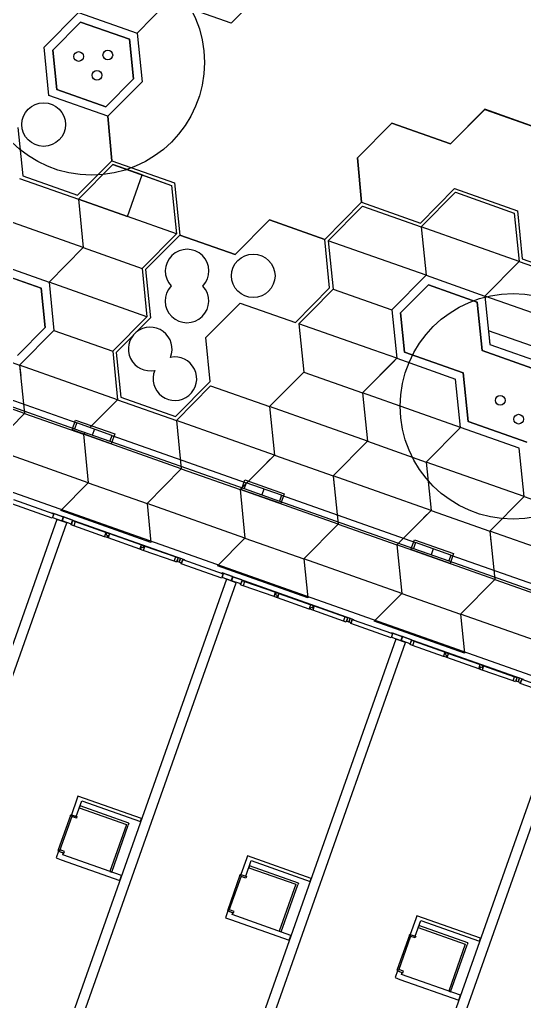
# Model space of a CAD drawing. Header units: metres. Extents: x 2681598 to 2681800, y 1249481 to 1249590.
# Drawn here: x 2681689.14 to 2681701.28, y 1249515.99 to 1249539.64 of the extents above; entities that cross this region are included whole.
import ezdxf

# ---------------------------------------------------------------- set-up
doc = ezdxf.new("R2010")
doc.units = ezdxf.units.M
doc.layers.add('linien', color=7, linetype='Continuous', true_color=0x000000)

msp = doc.modelspace()

# ---------------------------------------------------------------- linework, layer by layer
at = {"layer": 'linien'}
for p, q in [((2681649.484, 1249542.214), (2681710.655, 1249520.585)), ((2681695.114, 1249540.446), (2681694.227, 1249539.55)), ((2681691.969, 1249539.309), (2681692.718, 1249540.084)), ((2681692.718, 1249540.084), (2681691.969, 1249539.309)), ((2681694.227, 1249539.55), (2681692.718, 1249540.084)), ((2681689.728, 1249538.977), (2681690.553, 1249539.81)), ((2681690.553, 1249539.81), (2681691.969, 1249539.309)), ((2681690.608, 1249539.579), (2681689.938, 1249538.902)), ((2681689.938, 1249538.902), (2681690.608, 1249539.579)), ((2681691.785, 1249539.163), (2681690.608, 1249539.579)), ((2681690.608, 1249539.579), (2681691.785, 1249539.163)), ((2681691.969, 1249539.309), (2681692.088, 1249538.142)), ((2681691.881, 1249538.215), (2681691.785, 1249539.163)), ((2681691.785, 1249539.163), (2681691.881, 1249538.215)), ((2681689.846, 1249537.808), (2681689.728, 1249538.977)), ((2681689.938, 1249538.902), (2681690.034, 1249537.954)), ((2681690.034, 1249537.954), (2681689.938, 1249538.902)), ((2681691.211, 1249537.538), (2681691.881, 1249538.215)), ((2681691.881, 1249538.215), (2681691.211, 1249537.538)), ((2681692.088, 1249538.142), (2681691.262, 1249537.308)), ((2681690.034, 1249537.954), (2681691.211, 1249537.538)), ((2681691.211, 1249537.538), (2681690.034, 1249537.954)), ((2681691.262, 1249537.308), (2681689.846, 1249537.808)), ((2681700.333, 1249537.479), (2681699.507, 1249536.645)), ((2681699.51, 1249536.643), (2681700.334, 1249537.476)), ((2681701.743, 1249536.978), (2681700.333, 1249537.479)), ((2681700.334, 1249537.476), (2681701.743, 1249536.978)), ((2681691.357, 1249536.237), (2681691.262, 1249537.308)), ((2681691.262, 1249537.308), (2681691.357, 1249536.237)), ((2681689.096, 1249537.037), (2681689.214, 1249535.871)), ((2681698.096, 1249537.143), (2681697.271, 1249536.31)), ((2681697.271, 1249536.31), (2681698.096, 1249537.143)), ((2681699.507, 1249536.645), (2681698.096, 1249537.143)), ((2681698.096, 1249537.143), (2681699.51, 1249536.643)), ((2681690.533, 1249535.405), (2681691.357, 1249536.237)), ((2681691.357, 1249536.237), (2681692.867, 1249535.704)), ((2681697.271, 1249536.31), (2681697.368, 1249535.237)), ((2681697.368, 1249535.237), (2681697.271, 1249536.31)), ((2681691.379, 1249536.145), (2681690.554, 1249535.312)), ((2681691.379, 1249536.145), (2681692.793, 1249535.645)), ((2681692.086, 1249535.895), (2681691.379, 1249536.145)), ((2681689.14, 1249535.812), (2681690.554, 1249535.312)), ((2681689.214, 1249535.871), (2681690.533, 1249535.405)), ((2681691.732, 1249534.896), (2681692.086, 1249535.895)), ((2681692.086, 1249535.895), (2681692.793, 1249535.645)), ((2681692.793, 1249535.645), (2681692.911, 1249534.479)), ((2681692.867, 1249535.704), (2681692.994, 1249534.449)), ((2681698.782, 1249534.737), (2681699.604, 1249535.57)), ((2681699.604, 1249535.57), (2681701.116, 1249535.035)), ((2681690.554, 1249535.312), (2681690.672, 1249534.146)), ((2681692.911, 1249534.479), (2681690.554, 1249535.312)), ((2681690.554, 1249535.312), (2681691.732, 1249534.896)), ((2681698.803, 1249534.644), (2681699.628, 1249535.477)), ((2681699.628, 1249535.477), (2681701.042, 1249534.977)), ((2681696.481, 1249534.341), (2681697.368, 1249535.237)), ((2681696.564, 1249534.312), (2681697.389, 1249535.144)), ((2681697.368, 1249535.237), (2681698.782, 1249534.737)), ((2681697.389, 1249535.144), (2681698.803, 1249534.644)), ((2681701.116, 1249535.035), (2681701.235, 1249533.872)), ((2681690.672, 1249534.146), (2681688.315, 1249534.98)), ((2681692.911, 1249534.479), (2681691.732, 1249534.896)), ((2681695.15, 1249534.812), (2681694.325, 1249533.979)), ((2681694.325, 1249533.979), (2681695.15, 1249534.812)), ((2681696.481, 1249534.341), (2681695.15, 1249534.812)), ((2681695.15, 1249534.812), (2681696.481, 1249534.341)), ((2681701.042, 1249534.977), (2681701.16, 1249533.811)), ((2681698.803, 1249534.644), (2681698.921, 1249533.478)), ((2681701.16, 1249533.811), (2681698.803, 1249534.644)), ((2681692.086, 1249533.646), (2681692.911, 1249534.479)), ((2681692.994, 1249534.449), (2681692.17, 1249533.617)), ((2681694.325, 1249533.979), (2681692.994, 1249534.449)), ((2681692.994, 1249534.449), (2681694.325, 1249533.979)), ((2681696.599, 1249533.175), (2681696.481, 1249534.341)), ((2681698.921, 1249533.478), (2681696.564, 1249534.312)), ((2681696.564, 1249534.312), (2681696.682, 1249533.146)), ((2681689.847, 1249533.314), (2681690.672, 1249534.146)), ((2681690.672, 1249534.146), (2681692.086, 1249533.646)), ((2681701.235, 1249533.872), (2681702.553, 1249533.403)), ((2681689.661, 1249533.167), (2681688.247, 1249533.667)), ((2681688.247, 1249533.667), (2681689.661, 1249533.167)), ((2681688.433, 1249533.814), (2681689.847, 1249533.314)), ((2681692.086, 1249533.646), (2681692.204, 1249532.48)), ((2681692.17, 1249533.617), (2681692.288, 1249532.451)), ((2681700.335, 1249532.978), (2681701.16, 1249533.811)), ((2681701.16, 1249533.811), (2681702.574, 1249533.311)), ((2681698.096, 1249532.646), (2681698.921, 1249533.478)), ((2681698.921, 1249533.478), (2681700.335, 1249532.978)), ((2681689.757, 1249532.221), (2681689.661, 1249533.167)), ((2681689.661, 1249533.167), (2681689.757, 1249532.221)), ((2681692.204, 1249532.48), (2681689.847, 1249533.314)), ((2681689.847, 1249533.314), (2681689.965, 1249532.148)), ((2681695.774, 1249532.341), (2681696.599, 1249533.175)), ((2681696.151, 1249532.609), (2681696.682, 1249533.146)), ((2681696.682, 1249533.146), (2681698.096, 1249532.646)), ((2681698.974, 1249533.247), (2681698.305, 1249532.572)), ((2681698.305, 1249532.572), (2681698.974, 1249533.247)), ((2681700.149, 1249532.832), (2681698.974, 1249533.247)), ((2681698.974, 1249533.247), (2681700.149, 1249532.832)), ((2681702.692, 1249532.145), (2681700.335, 1249532.978)), ((2681700.335, 1249532.978), (2681700.453, 1249531.812)), ((2681693.618, 1249531.98), (2681694.449, 1249532.81)), ((2681694.449, 1249532.81), (2681695.774, 1249532.341)), ((2681700.267, 1249531.666), (2681700.149, 1249532.832)), ((2681700.149, 1249532.832), (2681700.267, 1249531.666)), ((2681691.379, 1249531.648), (2681692.204, 1249532.48)), ((2681692.288, 1249532.451), (2681691.463, 1249531.618)), ((2681695.857, 1249532.313), (2681696.151, 1249532.609)), ((2681698.096, 1249532.646), (2681698.214, 1249531.479)), ((2681698.305, 1249532.572), (2681698.401, 1249531.626)), ((2681698.401, 1249531.626), (2681698.305, 1249532.572)), ((2681689.088, 1249531.546), (2681689.757, 1249532.221)), ((2681689.757, 1249532.221), (2681689.088, 1249531.546)), ((2681697.665, 1249531.674), (2681695.857, 1249532.313)), ((2681695.857, 1249532.313), (2681695.975, 1249531.147)), ((2681689.14, 1249531.315), (2681689.965, 1249532.148)), ((2681689.965, 1249532.148), (2681691.379, 1249531.648)), ((2681693.726, 1249530.917), (2681693.618, 1249531.98)), ((2681700.42, 1249532.142), (2681700.453, 1249531.812)), ((2681702.101, 1249531.548), (2681700.42, 1249532.142)), ((2681687.726, 1249531.815), (2681689.14, 1249531.315)), ((2681700.453, 1249531.812), (2681701.868, 1249531.312)), ((2681691.379, 1249531.648), (2681691.497, 1249530.481)), ((2681691.463, 1249531.618), (2681691.572, 1249530.54)), ((2681697.39, 1249530.647), (2681698.214, 1249531.479)), ((2681698.214, 1249531.479), (2681697.665, 1249531.674)), ((2681698.125, 1249531.389), (2681698.214, 1249531.479)), ((2681698.214, 1249531.479), (2681699.629, 1249530.979)), ((2681698.401, 1249531.626), (2681699.815, 1249531.126)), ((2681699.815, 1249531.126), (2681698.401, 1249531.626)), ((2681701.92, 1249531.081), (2681700.267, 1249531.666)), ((2681700.267, 1249531.666), (2681701.92, 1249531.081)), ((2681689.14, 1249531.315), (2681689.166, 1249531.062)), ((2681691.497, 1249530.481), (2681689.14, 1249531.315)), ((2681689.14, 1249531.315), (2681689.259, 1249530.149)), ((2681697.39, 1249530.647), (2681698.125, 1249531.389)), ((2681687.284, 1249531.064), (2681690.513, 1249529.922)), ((2681695.151, 1249530.314), (2681695.975, 1249531.147)), ((2681695.975, 1249531.147), (2681697.39, 1249530.647)), ((2681699.815, 1249531.126), (2681699.933, 1249529.96)), ((2681699.933, 1249529.96), (2681699.815, 1249531.126)), ((2681689.259, 1249530.149), (2681686.902, 1249530.982)), ((2681687.234, 1249530.922), (2681690.463, 1249529.78)), ((2681692.891, 1249530.074), (2681693.726, 1249530.917)), ((2681692.912, 1249529.981), (2681693.736, 1249530.814)), ((2681693.736, 1249530.814), (2681695.151, 1249530.314)), ((2681699.747, 1249529.813), (2681699.629, 1249530.979)), ((2681691.572, 1249530.54), (2681692.891, 1249530.074)), ((2681697.39, 1249530.647), (2681697.508, 1249529.481)), ((2681699.747, 1249529.813), (2681697.39, 1249530.647)), ((2681690.832, 1249529.809), (2681691.497, 1249530.481)), ((2681691.319, 1249530.301), (2681691.497, 1249530.481)), ((2681691.497, 1249530.481), (2681692.912, 1249529.981)), ((2681697.508, 1249529.481), (2681695.151, 1249530.314)), ((2681695.151, 1249530.314), (2681695.269, 1249529.148)), ((2681688.434, 1249529.316), (2681689.259, 1249530.149)), ((2681689.259, 1249530.149), (2681690.673, 1249529.649)), ((2681690.401, 1249529.755), (2681690.484, 1249529.99)), ((2681690.513, 1249529.922), (2681690.463, 1249529.78)), ((2681690.513, 1249529.922), (2681690.463, 1249529.78)), ((2681690.484, 1249529.99), (2681691.427, 1249529.657)), ((2681691.362, 1249529.622), (2681690.513, 1249529.922)), ((2681692.912, 1249529.981), (2681692.937, 1249529.729)), ((2681695.269, 1249529.148), (2681692.912, 1249529.981)), ((2681692.912, 1249529.981), (2681693.03, 1249528.815)), ((2681699.933, 1249529.96), (2681701.347, 1249529.46)), ((2681701.347, 1249529.46), (2681699.933, 1249529.96)), ((2681691.344, 1249529.421), (2681690.401, 1249529.755)), ((2681690.463, 1249529.78), (2681691.312, 1249529.48)), ((2681690.673, 1249529.649), (2681690.715, 1249529.691)), ((2681690.673, 1249529.649), (2681690.791, 1249528.483)), ((2681693.03, 1249528.815), (2681690.673, 1249529.649)), ((2681690.937, 1249529.772), (2681690.887, 1249529.63)), ((2681691.362, 1249529.622), (2681691.312, 1249529.48)), ((2681691.362, 1249529.622), (2681691.312, 1249529.48)), ((2681691.427, 1249529.657), (2681691.344, 1249529.421)), ((2681691.362, 1249529.622), (2681694.591, 1249528.48)), ((2681698.922, 1249528.981), (2681699.747, 1249529.813)), ((2681701.161, 1249529.313), (2681699.747, 1249529.813)), ((2681691.312, 1249529.48), (2681694.541, 1249528.339)), ((2681696.683, 1249528.648), (2681697.508, 1249529.481)), ((2681697.508, 1249529.481), (2681698.922, 1249528.981)), ((2681690.791, 1249528.483), (2681688.434, 1249529.316)), ((2681694.603, 1249528.476), (2681695.269, 1249529.148)), ((2681695.09, 1249528.968), (2681695.269, 1249529.148)), ((2681695.269, 1249529.148), (2681696.683, 1249528.648)), ((2681701.279, 1249528.147), (2681701.161, 1249529.313)), ((2681698.922, 1249528.981), (2681699.04, 1249527.815)), ((2681701.279, 1249528.147), (2681698.922, 1249528.981)), ((2681692.205, 1249527.983), (2681693.03, 1249528.815)), ((2681693.03, 1249528.815), (2681694.444, 1249528.315)), ((2681699.04, 1249527.815), (2681696.683, 1249528.648)), ((2681696.683, 1249528.648), (2681696.708, 1249528.395)), ((2681696.683, 1249528.648), (2681696.801, 1249527.482)), ((2681690.127, 1249527.813), (2681690.791, 1249528.483)), ((2681690.791, 1249528.483), (2681692.205, 1249527.983)), ((2681694.444, 1249528.315), (2681694.584, 1249528.456)), ((2681694.479, 1249528.313), (2681694.562, 1249528.549)), ((2681694.591, 1249528.48), (2681694.541, 1249528.339)), ((2681694.591, 1249528.48), (2681694.541, 1249528.339)), ((2681694.562, 1249528.549), (2681695.505, 1249528.215)), ((2681695.439, 1249528.18), (2681694.591, 1249528.48)), ((2681696.801, 1249527.482), (2681694.444, 1249528.315)), ((2681694.444, 1249528.315), (2681694.562, 1249527.149)), ((2681695.421, 1249527.98), (2681694.479, 1249528.313)), ((2681694.541, 1249528.339), (2681695.389, 1249528.039)), ((2681695.015, 1249528.33), (2681694.965, 1249528.189)), ((2681695.439, 1249528.18), (2681695.389, 1249528.039)), ((2681695.439, 1249528.18), (2681695.389, 1249528.039)), ((2681695.505, 1249528.215), (2681695.421, 1249527.98)), ((2681695.439, 1249528.18), (2681698.668, 1249527.038)), ((2681689.923, 1249527.627), (2681688.951, 1249527.97)), ((2681688.988, 1249528.074), (2681689.96, 1249527.73)), ((2681694.562, 1249527.149), (2681692.205, 1249527.983)), ((2681692.205, 1249527.983), (2681692.3, 1249527.045)), ((2681695.389, 1249528.039), (2681698.618, 1249526.897)), ((2681700.454, 1249527.315), (2681701.279, 1249528.147)), ((2681701.279, 1249528.147), (2681702.693, 1249527.647)), ((2681689.96, 1249527.73), (2681689.923, 1249527.627)), ((2681689.96, 1249527.73), (2681689.93, 1249527.646)), ((2681689.934, 1249527.751), (2681689.931, 1249527.741)), ((2681689.931, 1249527.741), (2681689.96, 1249527.73)), ((2681690.186, 1249527.662), (2681689.934, 1249527.751)), ((2681689.984, 1249527.736), (2681689.983, 1249527.733)), ((2681689.983, 1249527.733), (2681690.186, 1249527.662)), ((2681692.3, 1249527.045), (2681690.127, 1249527.813)), ((2681698.215, 1249526.982), (2681699.04, 1249527.815)), ((2681698.861, 1249527.634), (2681699.04, 1249527.815)), ((2681699.04, 1249527.815), (2681700.454, 1249527.315)), ((2681690.036, 1249527.598), (2681686.003, 1249516.191)), ((2681686.235, 1249516.097), (2681690.272, 1249527.515)), ((2681689.93, 1249527.646), (2681690.153, 1249527.567)), ((2681690.272, 1249527.515), (2681690.036, 1249527.598)), ((2681690.153, 1249527.567), (2681690.149, 1249527.558)), ((2681690.186, 1249527.662), (2681690.153, 1249527.567)), ((2681690.162, 1249527.564), (2681690.159, 1249527.555)), ((2681690.195, 1249527.658), (2681690.162, 1249527.564)), ((2681690.385, 1249527.485), (2681690.162, 1249527.564)), ((2681690.195, 1249527.658), (2681690.46, 1249527.565)), ((2681690.411, 1249527.582), (2681690.195, 1249527.658)), ((2681690.378, 1249527.466), (2681690.414, 1249527.57)), ((2681690.44, 1249527.444), (2681690.378, 1249527.466)), ((2681690.414, 1249527.57), (2681690.385, 1249527.485)), ((2681690.412, 1249527.585), (2681690.411, 1249527.582)), ((2681690.457, 1249527.555), (2681690.414, 1249527.57)), ((2681690.414, 1249527.57), (2681690.477, 1249527.548)), ((2681690.477, 1249527.548), (2681690.44, 1249527.444)), ((2681690.46, 1249527.565), (2681690.457, 1249527.555)), ((2681690.46, 1249527.565), (2681692.917, 1249526.696)), ((2681690.477, 1249527.548), (2681691.221, 1249527.285)), ((2681695.976, 1249526.649), (2681696.801, 1249527.482)), ((2681696.801, 1249527.482), (2681698.215, 1249526.982)), ((2681691.184, 1249527.181), (2681690.44, 1249527.444)), ((2681691.184, 1249527.181), (2681691.221, 1249527.285)), ((2681691.221, 1249527.285), (2681691.241, 1249527.278)), ((2681691.222, 1249527.226), (2681691.241, 1249527.278)), ((2681691.222, 1249527.226), (2681691.265, 1249527.211)), ((2681691.241, 1249527.278), (2681691.303, 1249527.256)), ((2681691.303, 1249527.256), (2681691.266, 1249527.152)), ((2681691.303, 1249527.256), (2681692.068, 1249526.985)), ((2681702.811, 1249526.481), (2681700.454, 1249527.315)), ((2681700.454, 1249527.315), (2681700.48, 1249527.062)), ((2681700.454, 1249527.315), (2681700.572, 1249526.149)), ((2681691.246, 1249527.159), (2681691.184, 1249527.181)), ((2681691.246, 1249527.159), (2681691.265, 1249527.211)), ((2681691.266, 1249527.152), (2681691.246, 1249527.159)), ((2681692.031, 1249526.881), (2681691.266, 1249527.152)), ((2681692.031, 1249526.881), (2681692.068, 1249526.985)), ((2681692.068, 1249526.985), (2681692.13, 1249526.963)), ((2681693.899, 1249526.479), (2681694.562, 1249527.149)), ((2681694.562, 1249527.149), (2681695.976, 1249526.649)), ((2681698.215, 1249526.982), (2681698.333, 1249525.816)), ((2681700.572, 1249526.149), (2681698.215, 1249526.982)), ((2681698.556, 1249526.871), (2681698.64, 1249527.107)), ((2681698.668, 1249527.038), (2681698.618, 1249526.897)), ((2681698.668, 1249527.038), (2681698.618, 1249526.897)), ((2681698.64, 1249527.107), (2681699.582, 1249526.774)), ((2681699.517, 1249526.738), (2681698.668, 1249527.038)), ((2681692.051, 1249526.874), (2681692.031, 1249526.881)), ((2681692.051, 1249526.874), (2681692.069, 1249526.926)), ((2681692.113, 1249526.852), (2681692.051, 1249526.874)), ((2681692.112, 1249526.911), (2681692.069, 1249526.926)), ((2681692.112, 1249526.911), (2681692.13, 1249526.963)), ((2681692.15, 1249526.956), (2681692.113, 1249526.852)), ((2681692.857, 1249526.589), (2681692.113, 1249526.852)), ((2681692.13, 1249526.963), (2681692.15, 1249526.956)), ((2681692.15, 1249526.956), (2681692.894, 1249526.693)), ((2681699.499, 1249526.538), (2681698.556, 1249526.871)), ((2681698.618, 1249526.897), (2681699.467, 1249526.597)), ((2681699.093, 1249526.888), (2681699.043, 1249526.747)), ((2681699.582, 1249526.774), (2681699.499, 1249526.538)), ((2681692.857, 1249526.589), (2681692.894, 1249526.693)), ((2681692.92, 1249526.567), (2681692.857, 1249526.589)), ((2681692.894, 1249526.693), (2681692.956, 1249526.671)), ((2681692.914, 1249526.686), (2681692.917, 1249526.696)), ((2681692.956, 1249526.671), (2681692.914, 1249526.686)), ((2681692.917, 1249526.696), (2681693.014, 1249526.662)), ((2681692.956, 1249526.671), (2681692.92, 1249526.567)), ((2681692.926, 1249526.587), (2681692.956, 1249526.671)), ((2681692.981, 1249526.567), (2681692.926, 1249526.587)), ((2681693.014, 1249526.662), (2681692.981, 1249526.567)), ((2681692.981, 1249526.567), (2681693.014, 1249526.662)), ((2681693.036, 1249526.548), (2681692.981, 1249526.567)), ((2681693.014, 1249526.662), (2681693.098, 1249526.632)), ((2681693.029, 1249526.529), (2681693.066, 1249526.632)), ((2681694.001, 1249526.185), (2681693.029, 1249526.529)), ((2681693.066, 1249526.632), (2681693.036, 1249526.548)), ((2681693.095, 1249526.622), (2681693.066, 1249526.632)), ((2681693.066, 1249526.632), (2681694.038, 1249526.289)), ((2681693.098, 1249526.632), (2681693.095, 1249526.622)), ((2681698.333, 1249525.816), (2681695.976, 1249526.649)), ((2681695.976, 1249526.649), (2681696.071, 1249525.711)), ((2681699.517, 1249526.738), (2681699.467, 1249526.597)), ((2681699.517, 1249526.738), (2681699.467, 1249526.597)), ((2681699.467, 1249526.597), (2681702.696, 1249525.455)), ((2681699.517, 1249526.738), (2681702.746, 1249525.597)), ((2681696.071, 1249525.711), (2681693.899, 1249526.479)), ((2681694.038, 1249526.289), (2681694.001, 1249526.185)), ((2681694.012, 1249526.309), (2681694.008, 1249526.299)), ((2681694.008, 1249526.299), (2681694.038, 1249526.289)), ((2681694.038, 1249526.289), (2681694.008, 1249526.204)), ((2681694.264, 1249526.22), (2681694.012, 1249526.309)), ((2681694.062, 1249526.294), (2681694.061, 1249526.292)), ((2681694.061, 1249526.292), (2681694.264, 1249526.22)), ((2681694.114, 1249526.156), (2681690.016, 1249514.565)), ((2681690.248, 1249514.471), (2681694.35, 1249526.073)), ((2681694.008, 1249526.204), (2681694.23, 1249526.126)), ((2681694.35, 1249526.073), (2681694.114, 1249526.156)), ((2681694.23, 1249526.126), (2681694.227, 1249526.116)), ((2681694.264, 1249526.22), (2681694.23, 1249526.126)), ((2681694.24, 1249526.122), (2681694.236, 1249526.113)), ((2681694.273, 1249526.217), (2681694.24, 1249526.122)), ((2681694.462, 1249526.044), (2681694.24, 1249526.122)), ((2681694.273, 1249526.217), (2681694.538, 1249526.123)), ((2681694.489, 1249526.14), (2681694.273, 1249526.217)), ((2681694.455, 1249526.024), (2681694.492, 1249526.128)), ((2681694.492, 1249526.128), (2681694.462, 1249526.044)), ((2681694.49, 1249526.143), (2681694.489, 1249526.14)), ((2681694.535, 1249526.113), (2681694.492, 1249526.128)), ((2681694.492, 1249526.128), (2681694.554, 1249526.106)), ((2681694.554, 1249526.106), (2681694.518, 1249526.002)), ((2681694.538, 1249526.123), (2681694.535, 1249526.113)), ((2681694.538, 1249526.123), (2681696.995, 1249525.254)), ((2681694.554, 1249526.106), (2681695.298, 1249525.843)), ((2681699.747, 1249525.316), (2681700.572, 1249526.149)), ((2681700.572, 1249526.149), (2681701.986, 1249525.649)), ((2681694.518, 1249526.002), (2681694.455, 1249526.024)), ((2681695.262, 1249525.739), (2681694.518, 1249526.002)), ((2681695.262, 1249525.739), (2681695.298, 1249525.843)), ((2681695.298, 1249525.843), (2681695.318, 1249525.836)), ((2681695.3, 1249525.784), (2681695.318, 1249525.836)), ((2681695.318, 1249525.836), (2681695.38, 1249525.814)), ((2681695.38, 1249525.814), (2681695.344, 1249525.71)), ((2681695.38, 1249525.814), (2681696.146, 1249525.543)), ((2681697.67, 1249525.146), (2681698.333, 1249525.816)), ((2681698.333, 1249525.816), (2681699.747, 1249525.316)), ((2681695.324, 1249525.717), (2681695.262, 1249525.739)), ((2681695.342, 1249525.769), (2681695.3, 1249525.784)), ((2681695.324, 1249525.717), (2681695.342, 1249525.769)), ((2681695.344, 1249525.71), (2681695.324, 1249525.717)), ((2681696.109, 1249525.44), (2681695.344, 1249525.71)), ((2681696.109, 1249525.44), (2681696.146, 1249525.543)), ((2681696.129, 1249525.433), (2681696.109, 1249525.44)), ((2681696.129, 1249525.433), (2681696.147, 1249525.485)), ((2681696.191, 1249525.411), (2681696.129, 1249525.433)), ((2681696.146, 1249525.543), (2681696.208, 1249525.521)), ((2681696.147, 1249525.485), (2681696.19, 1249525.47)), ((2681696.19, 1249525.47), (2681696.208, 1249525.521)), ((2681696.228, 1249525.514), (2681696.191, 1249525.411)), ((2681696.935, 1249525.148), (2681696.191, 1249525.411)), ((2681696.208, 1249525.521), (2681696.228, 1249525.514)), ((2681696.228, 1249525.514), (2681696.972, 1249525.251)), ((2681696.935, 1249525.148), (2681696.972, 1249525.251)), ((2681696.997, 1249525.126), (2681696.935, 1249525.148)), ((2681696.972, 1249525.251), (2681697.034, 1249525.229)), ((2681696.991, 1249525.244), (2681696.995, 1249525.254)), ((2681697.034, 1249525.229), (2681696.991, 1249525.244)), ((2681696.995, 1249525.254), (2681697.092, 1249525.22)), ((2681697.034, 1249525.229), (2681696.997, 1249525.126)), ((2681697.004, 1249525.145), (2681697.034, 1249525.229)), ((2681697.059, 1249525.126), (2681697.004, 1249525.145)), ((2681697.092, 1249525.22), (2681697.059, 1249525.126)), ((2681697.059, 1249525.126), (2681697.092, 1249525.22)), ((2681697.113, 1249525.106), (2681697.059, 1249525.126)), ((2681697.092, 1249525.22), (2681697.176, 1249525.19)), ((2681697.107, 1249525.087), (2681697.143, 1249525.191)), ((2681697.143, 1249525.191), (2681697.113, 1249525.106)), ((2681697.172, 1249525.18), (2681697.143, 1249525.191)), ((2681697.143, 1249525.191), (2681698.115, 1249524.847)), ((2681697.176, 1249525.19), (2681697.172, 1249525.18)), ((2681699.842, 1249524.378), (2681697.67, 1249525.146)), ((2681702.104, 1249524.482), (2681699.747, 1249525.316)), ((2681699.747, 1249525.316), (2681699.842, 1249524.378)), ((2681698.079, 1249524.743), (2681697.107, 1249525.087)), ((2681698.09, 1249524.867), (2681698.086, 1249524.857)), ((2681698.086, 1249524.857), (2681698.115, 1249524.847)), ((2681698.341, 1249524.778), (2681698.09, 1249524.867)), ((2681698.14, 1249524.853), (2681698.139, 1249524.85)), ((2681698.191, 1249524.714), (2681694.028, 1249512.94)), ((2681694.26, 1249512.846), (2681698.427, 1249524.631)), ((2681698.115, 1249524.847), (2681698.079, 1249524.743)), ((2681698.115, 1249524.847), (2681698.085, 1249524.763)), ((2681698.085, 1249524.763), (2681698.308, 1249524.684)), ((2681698.139, 1249524.85), (2681698.341, 1249524.778)), ((2681698.427, 1249524.631), (2681698.191, 1249524.714)), ((2681698.308, 1249524.684), (2681698.305, 1249524.674)), ((2681698.341, 1249524.778), (2681698.308, 1249524.684)), ((2681698.317, 1249524.681), (2681698.314, 1249524.671)), ((2681698.351, 1249524.775), (2681698.317, 1249524.681)), ((2681698.54, 1249524.602), (2681698.317, 1249524.681)), ((2681698.351, 1249524.775), (2681698.616, 1249524.681)), ((2681698.567, 1249524.699), (2681698.351, 1249524.775)), ((2681698.533, 1249524.583), (2681698.57, 1249524.686)), ((2681698.57, 1249524.686), (2681698.54, 1249524.602)), ((2681698.568, 1249524.701), (2681698.567, 1249524.699)), ((2681698.612, 1249524.671), (2681698.57, 1249524.686)), ((2681698.57, 1249524.686), (2681698.632, 1249524.664)), ((2681698.632, 1249524.664), (2681698.595, 1249524.561)), ((2681698.616, 1249524.681), (2681698.612, 1249524.671)), ((2681698.616, 1249524.681), (2681701.073, 1249523.812)), ((2681698.632, 1249524.664), (2681699.376, 1249524.401)), ((2681698.595, 1249524.561), (2681698.533, 1249524.583)), ((2681699.339, 1249524.298), (2681698.595, 1249524.561)), ((2681699.339, 1249524.298), (2681699.376, 1249524.401)), ((2681699.376, 1249524.401), (2681699.396, 1249524.394)), ((2681699.396, 1249524.394), (2681699.377, 1249524.342)), ((2681699.396, 1249524.394), (2681699.458, 1249524.372)), ((2681699.402, 1249524.276), (2681699.339, 1249524.298)), ((2681699.377, 1249524.342), (2681699.42, 1249524.327)), ((2681699.402, 1249524.276), (2681699.42, 1249524.327)), ((2681699.421, 1249524.269), (2681699.402, 1249524.276)), ((2681699.458, 1249524.372), (2681699.421, 1249524.269)), ((2681700.187, 1249523.998), (2681699.421, 1249524.269)), ((2681699.458, 1249524.372), (2681700.223, 1249524.102)), ((2681700.187, 1249523.998), (2681700.223, 1249524.102)), ((2681700.206, 1249523.991), (2681700.187, 1249523.998)), ((2681700.225, 1249524.043), (2681700.206, 1249523.991)), ((2681700.269, 1249523.969), (2681700.206, 1249523.991)), ((2681700.223, 1249524.102), (2681700.285, 1249524.08)), ((2681700.225, 1249524.043), (2681700.267, 1249524.028)), ((2681700.285, 1249524.08), (2681700.267, 1249524.028)), ((2681700.305, 1249524.073), (2681700.269, 1249523.969)), ((2681701.013, 1249523.706), (2681700.269, 1249523.969)), ((2681700.285, 1249524.08), (2681700.305, 1249524.073)), ((2681700.305, 1249524.073), (2681701.049, 1249523.81)), ((2681701.013, 1249523.706), (2681701.049, 1249523.81)), ((2681701.075, 1249523.684), (2681701.013, 1249523.706)), ((2681701.049, 1249523.81), (2681701.112, 1249523.788)), ((2681701.069, 1249523.803), (2681701.073, 1249523.812)), ((2681701.112, 1249523.788), (2681701.069, 1249523.803)), ((2681701.073, 1249523.812), (2681701.17, 1249523.778)), ((2681701.112, 1249523.788), (2681701.075, 1249523.684)), ((2681701.082, 1249523.703), (2681701.112, 1249523.788)), ((2681701.136, 1249523.684), (2681701.082, 1249523.703)), ((2681701.17, 1249523.778), (2681701.136, 1249523.684)), ((2681701.136, 1249523.684), (2681701.17, 1249523.778)), ((2681701.191, 1249523.665), (2681701.136, 1249523.684)), ((2681701.17, 1249523.778), (2681701.254, 1249523.748)), ((2681701.184, 1249523.645), (2681701.221, 1249523.749)), ((2681701.221, 1249523.749), (2681701.191, 1249523.665)), ((2681701.25, 1249523.739), (2681701.221, 1249523.749)), ((2681701.221, 1249523.749), (2681702.193, 1249523.405)), ((2681701.254, 1249523.748), (2681701.25, 1249523.739)), ((2681702.156, 1249523.302), (2681701.184, 1249523.645)), ((2681702.269, 1249523.273), (2681698.041, 1249511.315)), ((2681698.273, 1249511.221), (2681702.505, 1249523.189)), ((2681690.518, 1249520.862), (2681690.385, 1249520.485)), ((2681690.543, 1249520.933), (2681690.518, 1249520.862)), ((2681692.075, 1249520.391), (2681690.543, 1249520.933)), ((2681690.503, 1249520.443), (2681690.636, 1249520.82)), ((2681690.593, 1249520.698), (2681690.576, 1249520.651)), ((2681690.576, 1249520.651), (2681691.708, 1249520.251)), ((2681691.771, 1249520.281), (2681690.593, 1249520.698)), ((2681690.636, 1249520.82), (2681692.05, 1249520.32)), ((2681690.363, 1249520.466), (2681690.069, 1249519.637)), ((2681690.107, 1249519.623), (2681690.4, 1249520.453)), ((2681690.363, 1249520.466), (2681690.371, 1249520.49)), ((2681690.4, 1249520.453), (2681690.363, 1249520.466)), ((2681690.371, 1249520.49), (2681690.385, 1249520.485)), ((2681690.385, 1249520.485), (2681690.503, 1249520.443)), ((2681690.385, 1249520.485), (2681690.517, 1249520.438)), ((2681690.385, 1249520.485), (2681690.503, 1249520.443)), ((2681690.395, 1249520.439), (2681690.4, 1249520.453)), ((2681690.504, 1249520.4), (2681690.395, 1249520.439)), ((2681690.517, 1249520.438), (2681690.504, 1249520.4)), ((2681692.05, 1249520.32), (2681692.075, 1249520.391)), ((2681691.708, 1249520.251), (2681691.308, 1249519.119)), ((2681691.355, 1249519.103), (2681691.755, 1249520.234)), ((2681691.771, 1249520.281), (2681691.755, 1249520.234)), ((2681690.075, 1249519.608), (2681690.017, 1249519.443)), ((2681690.017, 1249519.443), (2681690.135, 1249519.401)), ((2681690.069, 1249519.637), (2681690.061, 1249519.613)), ((2681690.061, 1249519.613), (2681690.075, 1249519.608)), ((2681690.069, 1249519.637), (2681690.107, 1249519.623)), ((2681690.075, 1249519.608), (2681690.193, 1249519.566)), ((2681690.075, 1249519.608), (2681690.207, 1249519.561)), ((2681690.075, 1249519.608), (2681690.193, 1249519.566)), ((2681690.112, 1249519.637), (2681690.107, 1249519.623)), ((2681690.22, 1249519.599), (2681690.112, 1249519.637)), ((2681690.176, 1249519.519), (2681690.193, 1249519.566)), ((2681691.59, 1249519.019), (2681690.176, 1249519.519)), ((2681690.207, 1249519.561), (2681690.22, 1249519.599)), ((2681694.596, 1249519.42), (2681694.463, 1249519.043)), ((2681694.621, 1249519.491), (2681694.596, 1249519.42)), ((2681696.153, 1249518.949), (2681694.621, 1249519.491)), ((2681690.135, 1249519.401), (2681691.549, 1249518.901)), ((2681694.581, 1249519.001), (2681694.714, 1249519.379)), ((2681694.671, 1249519.256), (2681694.654, 1249519.209)), ((2681694.654, 1249519.209), (2681695.785, 1249518.809)), ((2681695.849, 1249518.839), (2681694.671, 1249519.256)), ((2681694.714, 1249519.379), (2681696.128, 1249518.879)), ((2681691.308, 1249519.119), (2681691.355, 1249519.103)), ((2681691.549, 1249518.901), (2681691.59, 1249519.019)), ((2681694.44, 1249519.025), (2681694.147, 1249518.195)), ((2681694.185, 1249518.182), (2681694.478, 1249519.011)), ((2681694.44, 1249519.025), (2681694.449, 1249519.048)), ((2681694.478, 1249519.011), (2681694.44, 1249519.025)), ((2681694.449, 1249519.048), (2681694.463, 1249519.043)), ((2681694.463, 1249519.043), (2681694.581, 1249519.001)), ((2681694.463, 1249519.043), (2681694.595, 1249518.996)), ((2681694.463, 1249519.043), (2681694.581, 1249519.001)), ((2681694.473, 1249518.997), (2681694.478, 1249519.011)), ((2681694.581, 1249518.959), (2681694.473, 1249518.997)), ((2681694.595, 1249518.996), (2681694.581, 1249518.959)), ((2681696.128, 1249518.879), (2681696.153, 1249518.949)), ((2681695.785, 1249518.809), (2681695.385, 1249517.677)), ((2681695.432, 1249517.661), (2681695.832, 1249518.792)), ((2681695.849, 1249518.839), (2681695.832, 1249518.792)), ((2681694.153, 1249518.166), (2681694.094, 1249518.001)), ((2681694.094, 1249518.001), (2681694.212, 1249517.96)), ((2681694.147, 1249518.195), (2681694.138, 1249518.171)), ((2681694.138, 1249518.171), (2681694.153, 1249518.166)), ((2681694.147, 1249518.195), (2681694.185, 1249518.182)), ((2681694.153, 1249518.166), (2681694.27, 1249518.125)), ((2681694.153, 1249518.166), (2681694.285, 1249518.12)), ((2681694.153, 1249518.166), (2681694.27, 1249518.125)), ((2681694.19, 1249518.196), (2681694.185, 1249518.182)), ((2681694.298, 1249518.157), (2681694.19, 1249518.196)), ((2681694.254, 1249518.077), (2681694.27, 1249518.125)), ((2681695.668, 1249517.577), (2681694.254, 1249518.077)), ((2681694.285, 1249518.12), (2681694.298, 1249518.157)), ((2681698.699, 1249518.049), (2681698.674, 1249517.978)), ((2681700.231, 1249517.508), (2681698.699, 1249518.049)), ((2681694.212, 1249517.96), (2681695.626, 1249517.46)), ((2681698.674, 1249517.978), (2681698.54, 1249517.601)), ((2681698.658, 1249517.56), (2681698.791, 1249517.937)), ((2681698.748, 1249517.814), (2681698.731, 1249517.767)), ((2681698.731, 1249517.767), (2681699.863, 1249517.367)), ((2681699.927, 1249517.398), (2681698.748, 1249517.814)), ((2681698.791, 1249517.937), (2681700.206, 1249517.437)), ((2681695.385, 1249517.677), (2681695.432, 1249517.661)), ((2681695.626, 1249517.46), (2681695.668, 1249517.577)), ((2681698.518, 1249517.583), (2681698.224, 1249516.753)), ((2681698.262, 1249516.74), (2681698.556, 1249517.569)), ((2681698.518, 1249517.583), (2681698.526, 1249517.606)), ((2681698.556, 1249517.569), (2681698.518, 1249517.583)), ((2681698.526, 1249517.606), (2681698.54, 1249517.601)), ((2681698.54, 1249517.601), (2681698.658, 1249517.56)), ((2681698.54, 1249517.601), (2681698.672, 1249517.555)), ((2681698.54, 1249517.601), (2681698.658, 1249517.56)), ((2681698.551, 1249517.555), (2681698.556, 1249517.569)), ((2681698.659, 1249517.517), (2681698.551, 1249517.555)), ((2681698.672, 1249517.555), (2681698.659, 1249517.517)), ((2681699.863, 1249517.367), (2681699.463, 1249516.236)), ((2681699.51, 1249516.219), (2681699.91, 1249517.35)), ((2681699.927, 1249517.398), (2681699.91, 1249517.35)), ((2681700.206, 1249517.437), (2681700.231, 1249517.508)), ((2681698.23, 1249516.725), (2681698.172, 1249516.56)), ((2681698.224, 1249516.753), (2681698.216, 1249516.73)), ((2681698.216, 1249516.73), (2681698.23, 1249516.725)), ((2681698.262, 1249516.74), (2681698.224, 1249516.753)), ((2681698.23, 1249516.725), (2681698.348, 1249516.683)), ((2681698.23, 1249516.725), (2681698.362, 1249516.678)), ((2681698.23, 1249516.725), (2681698.348, 1249516.683)), ((2681698.267, 1249516.754), (2681698.262, 1249516.74)), ((2681698.376, 1249516.716), (2681698.267, 1249516.754)), ((2681698.331, 1249516.636), (2681698.348, 1249516.683)), ((2681699.746, 1249516.136), (2681698.331, 1249516.636)), ((2681698.362, 1249516.678), (2681698.376, 1249516.716)), ((2681698.172, 1249516.56), (2681698.29, 1249516.518)), ((2681698.29, 1249516.518), (2681699.704, 1249516.018)), ((2681699.463, 1249516.236), (2681699.51, 1249516.219)), ((2681699.704, 1249516.018), (2681699.746, 1249516.136))]:
    msp.add_line(p, q, dxfattribs=at)
for points in [[(2681693.55, 1249533.219, 2.313995), (2681692.786, 1249533.222)], [(2681692.786, 1249533.222, 2.313995), (2681693.55, 1249533.219)], [(2681692.767, 1249531.502, 4.037994), (2681692.39, 1249531.189)], [(2681692.39, 1249531.189, 4.037994), (2681692.767, 1249531.502)]]:
    msp.add_lwpolyline(points, format="xyb", dxfattribs=at)
for centre, radius in [((2681690.87, 1249538.606), 2.716), ((2681690.559, 1249538.749), 0.117), ((2681691.262, 1249538.785), 0.117), ((2681691.001, 1249538.297), 0.117), ((2681689.717, 1249537.109), 0.525), ((2681694.76, 1249533.466), 0.525), ((2681701.014, 1249530.322), 2.716), ((2681700.703, 1249530.465), 0.117), ((2681701.146, 1249530.013), 0.117)]:
    msp.add_circle(centre, radius, dxfattribs=at)

doc.saveas('drawing.dxf')
